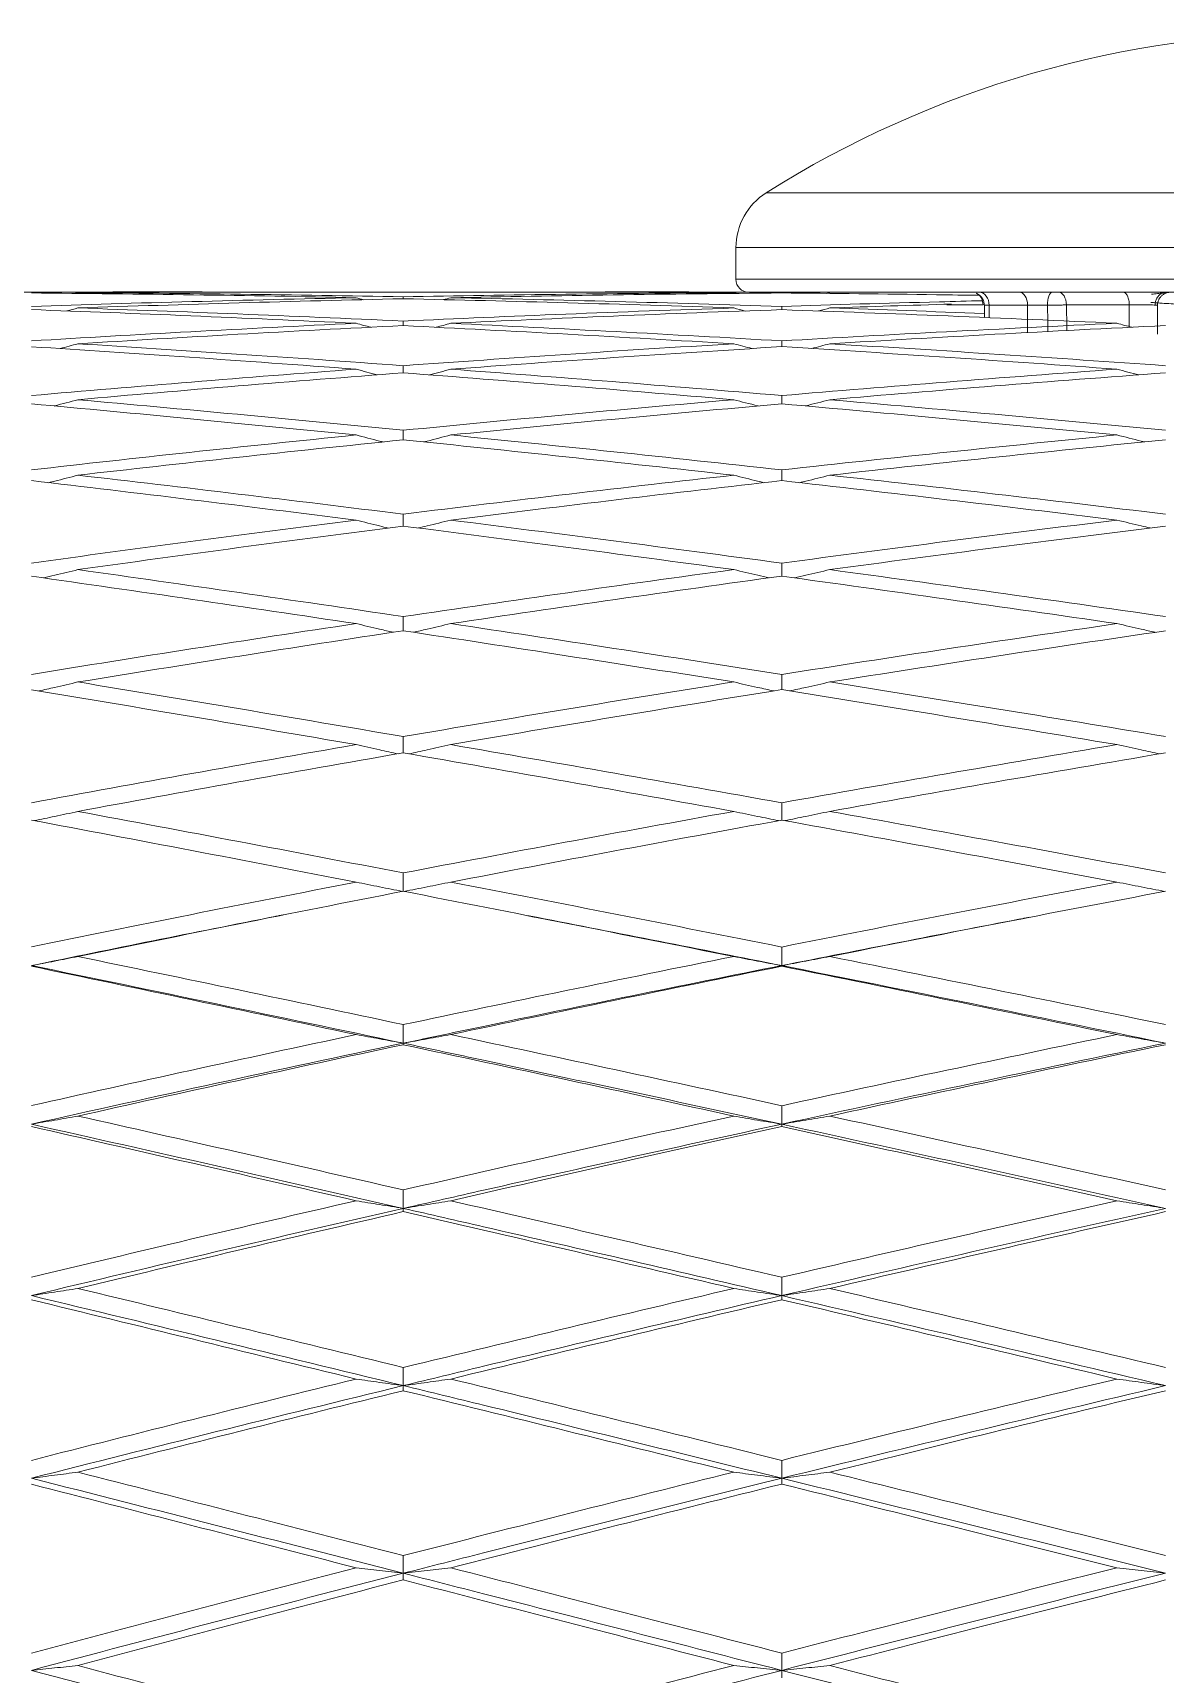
# Model space of a CAD drawing. Extents: x 4138 to 4928, y 0 to 579.
# Drawn here: x 4624.04 to 4632.77, y 207.39 to 220.04 of the extents above; entities that cross this region are included whole.
import ezdxf

# ---------------------------------------------------------------- set-up
doc = ezdxf.new("R2010")
doc.units = 0
doc.header["$LTSCALE"] = 10
doc.header["$MEASUREMENT"] = 0
doc.layers.add('1', color=7, linetype='CONTINUOUS')

msp = doc.modelspace()

# ---------------------------------------------------------------- linework, layer by layer
at = {"layer": '1', "color": 7, "linetype": 'Continuous', "lineweight": 13}
for p, q in [((4633.928, 218.806), (4629.691, 218.806)), ((4633.926, 218.383), (4629.458, 218.383)), ((4629.458, 218.139), (4633.937, 218.139)), ((4631.363, 217.942), (4631.084, 217.942)), ((4631.373, 217.939), (4631.41, 217.939)), ((4631.41, 217.939), (4631.706, 217.939)), ((4631.706, 217.939), (4631.86, 217.939))]:
    msp.add_line(p, q, dxfattribs=at)
at = {"layer": '1', "color": 7, "linetype": 'Continuous', "lineweight": 18}
for p, q in [((4629.458, 218.383), (4629.458, 218.139)), ((4625.066, 218.041), (4622.995, 218.041)), ((4628.006, 218.041), (4625.79, 218.041)), ((4629.536, 218.041), (4628.741, 218.041)), ((4633.937, 218.039), (4629.558, 218.039)), ((4629.811, 218.034), (4629.811, 218.039)), ((4631.373, 217.939), (4631.373, 217.844))]:
    msp.add_line(p, q, dxfattribs=at)
for centre, radius, start, end in [((4633.958, 212.039), 8, 90, 122.231), ((4629.958, 218.383), 0.5, 122.2309, 180), ((4629.558, 218.139), 0.1, 180, 270)]:
    msp.add_arc(centre, radius, start, end, dxfattribs=at)
for centre, major_axis, ratio, start_param, end_param in [((4631.283, 217.939), (0, 0.1), 0.799112, 4.738498, 5.799862), ((4631.896, 217.939), (0, -0.1), 0.364402, 3.141556, 4.712389), ((4631.945, 217.939), (0, 0.1), 0.601299, 4.738568, 6.283184)]:
    msp.add_ellipse(centre, major_axis=major_axis, ratio=ratio, start_param=start_param, end_param=end_param, dxfattribs=at)
at = {"layer": '1', "color": 7, "linetype": 'Continuous', "lineweight": 13}
for centre, major_axis, ratio, start_param, end_param in [((4631.335, 217.939), (0, -0.1), 0.749103, 1.570796, 3.141593), ((4631.64, 217.939), (0, 0.1), 0.662578, 4.712389, 6.283151)]:
    msp.add_ellipse(centre, major_axis=major_axis, ratio=ratio, start_param=start_param, end_param=end_param, dxfattribs=at)
at = {"layer": '1', "color": 7, "linetype": 'Continuous', "lineweight": 18}
for points, knots in [([(4624.027, 218.039), (4624.445, 218.041), (4624.918, 218.042), (4625.391, 218.041), (4625.446, 218.041)], [0, 0, 0, 0, 0.882783, 1, 1, 1, 1]), ([(4625.791, 218.041), (4625.74, 218.041), (4625.27, 218.041), (4624.802, 218.039), (4624.386, 218.036)], [0, 0, 0, 0, 0.108982, 1, 1, 1, 1]), ([(4629.441, 218.036), (4629.008, 218.039), (4628.529, 218.041), (4628.055, 218.041), (4628.006, 218.041)], [0, 0, 0, 0, 0.895205, 1, 1, 1, 1]), ([(4628.351, 218.041), (4628.404, 218.041), (4628.8, 218.042), (4629.202, 218.041), (4629.556, 218.04)], [0, 0, 0, 0, 0.135145, 1, 1, 1, 1]), ([(4631.335, 218.016), (4631.224, 218.017), (4630.711, 218.025), (4630.205, 218.03), (4629.811, 218.034)], [0, 0, 0, 0, 0.215725, 1, 1, 1, 1]), ([(4631.309, 218.032), (4631.318, 218.028), (4631.336, 218.018), (4631.357, 217.995), (4631.37, 217.968), (4631.372, 217.948), (4631.373, 217.939)], [0, 0, 0, 0, 0.25543, 0.514766, 0.766246, 1, 1, 1, 1]), ([(4632.661, 218.024), (4632.678, 218.026), (4632.709, 218.029), (4632.748, 218.033), (4632.777, 218.035), (4632.787, 218.037), (4632.789, 218.037)], [0, 0, 0, 0, 0.235974, 0.481236, 0.735879, 1, 1, 1, 1]), ([(4632.689, 217.939), (4632.689, 217.949), (4632.691, 217.968), (4632.702, 217.996), (4632.721, 218.019), (4632.736, 218.029), (4632.745, 218.033)], [0, 0, 0, 0, 0.233252, 0.484788, 0.744458, 1, 1, 1, 1]), ([(4629.811, 217.93), (4630.21, 217.943), (4630.724, 217.958), (4631.246, 217.971), (4631.357, 217.974)], [0, 0, 0, 0, 0.788896, 1, 1, 1, 1]), ([(4631.392, 217.94), (4631.393, 217.94), (4631.393, 217.94), (4631.387, 217.939), (4631.383, 217.939)], [0, 0, 0, 0, 0.467361, 1, 1, 1, 1]), ([(4634.856, 217.935), (4634.755, 217.93), (4634.651, 217.925), (4634.44, 217.918), (4634.331, 217.915), (4634.193, 217.913), (4634.165, 217.912), (4634.11, 217.912), (4634.026, 217.911), (4633.944, 217.911), (4633.778, 217.912), (4633.668, 217.913), (4633.532, 217.916), (4633.504, 217.917), (4633.45, 217.919), (4633.369, 217.921), (4633.29, 217.924), (4633.134, 217.931), (4633.034, 217.936), (4632.913, 217.943), (4632.889, 217.945), (4632.841, 217.948), (4632.818, 217.95), (4632.748, 217.954), (4632.703, 217.958), (4632.659, 217.961), (4632.658, 217.961), (4632.657, 217.961)], [0, 0, 0, 0, 0.142664, 0.142664, 0.285327, 0.285327, 0.320993, 0.320993, 0.356659, 0.427991, 0.427991, 0.570654, 0.570654, 0.60632, 0.60632, 0.641986, 0.713318, 0.713318, 0.855981, 0.855981, 0.891647, 0.891647, 0.927313, 0.927313, 0.998645, 0.998645, 1, 1, 1, 1]), ([(4629.811, 217.179), (4629.811, 217.179), (4629.811, 217.2), (4629.811, 217.222), (4629.811, 217.243)], [0, 0, 0, 0, 0.008713, 1, 1, 1, 1]), ([(4624.386, 217.211), (4624.326, 217.195), (4624.265, 217.179), (4624.204, 217.163), (4624.203, 217.162)], [0, 0, 0, 0, 0.97973, 1, 1, 1, 1]), ([(4629.441, 217.211), (4629.502, 217.195), (4629.565, 217.179), (4629.629, 217.163), (4629.63, 217.162)], [0, 0, 0, 0, 0.976027, 1, 1, 1, 1]), ([(4629.993, 217.162), (4629.994, 217.163), (4630.057, 217.179), (4630.12, 217.195), (4630.182, 217.211)], [0, 0, 0, 0, 0.021108, 1, 1, 1, 1]), ([(4626.53, 216.939), (4626.59, 216.923), (4626.659, 216.905), (4626.729, 216.887), (4626.738, 216.885)], [0, 0, 0, 0, 0.87396, 1, 1, 1, 1]), ([(4626.894, 216.902), (4626.894, 216.904), (4626.894, 216.929), (4626.894, 216.953), (4626.894, 216.975)], [0, 0, 0, 0, 0.115752, 1, 1, 1, 1]), ([(4627.051, 216.885), (4627.06, 216.887), (4627.13, 216.905), (4627.199, 216.923), (4627.26, 216.939)], [0, 0, 0, 0, 0.124151, 1, 1, 1, 1]), ([(4632.395, 216.939), (4632.458, 216.923), (4632.529, 216.905), (4632.6, 216.887), (4632.609, 216.885)], [0, 0, 0, 0, 0.875681, 1, 1, 1, 1]), ([(4624.161, 216.571), (4624.176, 216.575), (4624.251, 216.594), (4624.326, 216.614), (4624.386, 216.629)], [0, 0, 0, 0, 0.20289, 1, 1, 1, 1]), ([(4629.441, 216.629), (4629.502, 216.614), (4629.58, 216.594), (4629.657, 216.575), (4629.673, 216.571)], [0, 0, 0, 0, 0.795764, 1, 1, 1, 1]), ([(4629.811, 216.587), (4629.811, 216.593), (4629.811, 216.62), (4629.811, 216.648), (4629.811, 216.67)], [0, 0, 0, 0, 0.197255, 1, 1, 1, 1]), ([(4629.949, 216.571), (4629.965, 216.575), (4630.043, 216.594), (4630.12, 216.614), (4630.182, 216.629)], [0, 0, 0, 0, 0.203129, 1, 1, 1, 1]), ([(4626.53, 216.283), (4626.59, 216.268), (4626.673, 216.247), (4626.756, 216.227), (4626.778, 216.221)], [0, 0, 0, 0, 0.73133, 1, 1, 1, 1]), ([(4626.894, 216.237), (4626.894, 216.245), (4626.894, 216.275), (4626.894, 216.306), (4626.894, 216.328)], [0, 0, 0, 0, 0.263433, 1, 1, 1, 1]), ([(4627.01, 216.222), (4627.033, 216.227), (4627.116, 216.247), (4627.199, 216.268), (4627.26, 216.283)], [0, 0, 0, 0, 0.267634, 1, 1, 1, 1]), ([(4632.395, 216.283), (4632.458, 216.268), (4632.543, 216.247), (4632.628, 216.227), (4632.651, 216.222)], [0, 0, 0, 0, 0.732467, 1, 1, 1, 1]), ([(4624.122, 215.837), (4624.15, 215.844), (4624.238, 215.865), (4624.326, 215.886), (4624.386, 215.901)], [0, 0, 0, 0, 0.320017, 1, 1, 1, 1]), ([(4629.441, 215.901), (4629.502, 215.887), (4629.593, 215.865), (4629.684, 215.844), (4629.713, 215.837)], [0, 0, 0, 0, 0.679419, 1, 1, 1, 1]), ([(4629.811, 215.851), (4629.811, 215.861), (4629.811, 215.895), (4629.811, 215.928), (4629.811, 215.951)], [0, 0, 0, 0, 0.316923, 1, 1, 1, 1]), ([(4629.909, 215.837), (4629.939, 215.844), (4630.03, 215.865), (4630.12, 215.887), (4630.182, 215.901)], [0, 0, 0, 0, 0.319901, 1, 1, 1, 1]), ([(4626.53, 215.485), (4626.59, 215.471), (4626.686, 215.448), (4626.781, 215.426), (4626.817, 215.418)], [0, 0, 0, 0, 0.634657, 1, 1, 1, 1]), ([(4626.894, 215.43), (4626.894, 215.443), (4626.894, 215.479), (4626.894, 215.516), (4626.894, 215.539)], [0, 0, 0, 0, 0.362764, 1, 1, 1, 1]), ([(4626.972, 215.418), (4627.007, 215.426), (4627.103, 215.448), (4627.199, 215.471), (4627.26, 215.485)], [0, 0, 0, 0, 0.36479, 1, 1, 1, 1]), ([(4632.395, 215.485), (4632.458, 215.471), (4632.556, 215.448), (4632.654, 215.426), (4632.69, 215.418)], [0, 0, 0, 0, 0.635513, 1, 1, 1, 1]), ([(4629.811, 214.976), (4629.811, 214.991), (4629.811, 215.03), (4629.811, 215.07), (4629.811, 215.093)], [0, 0, 0, 0, 0.401144, 1, 1, 1, 1]), ([(4624.085, 214.966), (4624.125, 214.975), (4624.226, 214.998), (4624.326, 215.021), (4624.386, 215.035)], [0, 0, 0, 0, 0.402851, 1, 1, 1, 1]), ([(4629.441, 215.035), (4629.502, 215.021), (4629.605, 214.998), (4629.709, 214.975), (4629.751, 214.966)], [0, 0, 0, 0, 0.597137, 1, 1, 1, 1]), ([(4630.182, 215.035), (4630.12, 215.021), (4630.017, 214.998), (4629.913, 214.975), (4629.872, 214.966)], [0, 0, 0, 0, 0.59755, 1, 1, 1, 1]), ([(4626.894, 214.489), (4626.894, 214.507), (4626.894, 214.549), (4626.894, 214.591), (4626.894, 214.614)], [0, 0, 0, 0, 0.435256, 1, 1, 1, 1]), ([(4626.53, 214.552), (4626.59, 214.538), (4626.698, 214.515), (4626.806, 214.491), (4626.853, 214.481)], [0, 0, 0, 0, 0.563669, 1, 1, 1, 1]), ([(4627.26, 214.552), (4627.199, 214.538), (4627.091, 214.515), (4626.983, 214.491), (4626.936, 214.481)], [0, 0, 0, 0, 0.563966, 1, 1, 1, 1]), ([(4632.395, 214.552), (4632.458, 214.538), (4632.568, 214.515), (4632.679, 214.491), (4632.727, 214.481)], [0, 0, 0, 0, 0.564363, 1, 1, 1, 1]), ([(4629.811, 213.97), (4629.811, 213.991), (4629.811, 214.035), (4629.811, 214.08), (4629.811, 214.104)], [0, 0, 0, 0, 0.464613, 1, 1, 1, 1]), ([(4624.05, 213.966), (4624.102, 213.977), (4624.214, 214), (4624.326, 214.024), (4624.386, 214.037)], [0, 0, 0, 0, 0.465562, 1, 1, 1, 1]), ([(4629.441, 214.037), (4629.502, 214.024), (4629.617, 214.001), (4629.733, 213.977), (4629.787, 213.966)], [0, 0, 0, 0, 0.534849, 1, 1, 1, 1]), ([(4630.182, 214.037), (4630.12, 214.025), (4630.005, 214.001), (4629.889, 213.977), (4629.835, 213.966)], [0, 0, 0, 0, 0.534992, 1, 1, 1, 1]), ([(4626.53, 213.492), (4626.59, 213.48), (4626.709, 213.456), (4626.829, 213.432), (4626.888, 213.42)], [0, 0, 0, 0, 0.508461, 1, 1, 1, 1]), ([(4626.9, 213.42), (4626.959, 213.432), (4627.079, 213.456), (4627.199, 213.48), (4627.26, 213.492)], [0, 0, 0, 0, 0.491498, 1, 1, 1, 1]), ([(4632.395, 213.492), (4632.458, 213.48), (4632.58, 213.456), (4632.703, 213.432), (4632.764, 213.421)], [0, 0, 0, 0, 0.509012, 1, 1, 1, 1]), ([(4629.811, 212.849), (4629.04, 212.695), (4628.066, 212.497), (4627.1, 212.294), (4626.894, 212.251)], [0, 0, 0, 0, 0.786882, 1, 1, 1, 1]), ([(4629.811, 211.626), (4629.04, 211.793), (4628.066, 212.002), (4627.1, 212.207), (4626.894, 212.251)], [0, 0, 0, 0, 0.786882, 1, 1, 1, 1]), ([(4629.811, 211.626), (4629.04, 211.459), (4628.066, 211.244), (4627.1, 211.024), (4626.894, 210.977)], [0, 0, 0, 0, 0.786882, 1, 1, 1, 1]), ([(4629.811, 210.305), (4629.04, 210.484), (4628.066, 210.709), (4627.1, 210.93), (4626.894, 210.977)], [0, 0, 0, 0, 0.786882, 1, 1, 1, 1]), ([(4629.811, 210.305), (4629.04, 210.126), (4628.066, 209.895), (4627.1, 209.661), (4626.894, 209.611)], [0, 0, 0, 0, 0.786882, 1, 1, 1, 1]), ([(4629.811, 208.897), (4629.04, 209.087), (4628.066, 209.326), (4627.1, 209.561), (4626.894, 209.611)], [0, 0, 0, 0, 0.786882, 1, 1, 1, 1]), ([(4629.811, 208.897), (4629.04, 208.707), (4628.066, 208.464), (4627.1, 208.217), (4626.894, 208.165)], [0, 0, 0, 0, 0.786882, 1, 1, 1, 1]), ([(4629.811, 207.416), (4629.04, 207.614), (4628.066, 207.865), (4627.1, 208.112), (4626.894, 208.165)], [0, 0, 0, 0, 0.786882, 1, 1, 1, 1]), ([(4629.811, 207.416), (4629.04, 207.217), (4628.066, 206.963), (4627.1, 206.707), (4626.894, 206.652)], [0, 0, 0, 0, 0.786882, 1, 1, 1, 1])]:
    msp.add_open_spline(points, degree=3, knots=knots, dxfattribs=at)
for points, degree in [([(4626.53, 217.997), (4626.112, 218.006), (4625.277, 218.02), (4624.443, 218.03), (4624.027, 218.034)], 3), ([(4624.027, 217.93), (4624.435, 217.944), (4625.26, 217.968), (4626.103, 217.988), (4626.53, 217.997)], 3), ([(4624.386, 218.036), (4624.378, 218.034), (4624.37, 218.032), (4624.362, 218.03)], 3), ([(4624.386, 218.036), (4624.804, 218.034), (4625.64, 218.025), (4626.476, 218.012), (4626.894, 218.004)], 3), ([(4626.53, 217.997), (4626.549, 217.992), (4626.568, 217.987), (4626.587, 217.981)], 3), ([(4626.894, 218.004), (4627.304, 218.012), (4628.138, 218.025), (4629.002, 218.034), (4629.441, 218.036)], 3), ([(4626.894, 217.989), (4626.894, 217.994), (4626.894, 217.999), (4626.894, 218.004)], 3), ([(4627.26, 217.997), (4627.241, 217.992), (4627.222, 217.987), (4627.203, 217.982)], 3), ([(4629.811, 218.034), (4629.37, 218.03), (4628.504, 218.02), (4627.669, 218.005), (4627.26, 217.997)], 3), ([(4627.26, 217.997), (4627.682, 217.989), (4628.529, 217.969), (4629.383, 217.944), (4629.811, 217.93)], 3), ([(4629.441, 218.036), (4629.449, 218.034), (4629.458, 218.032), (4629.466, 218.03)], 3), ([(4630.182, 218.036), (4630.174, 218.034), (4630.166, 218.032), (4630.158, 218.03)], 3), ([(4626.53, 217.8), (4626.097, 217.82), (4625.247, 217.859), (4624.428, 217.891), (4624.027, 217.905)], 3), ([(4624.386, 217.918), (4624.358, 217.91), (4624.329, 217.902), (4624.301, 217.895)], 3), ([(4626.894, 217.989), (4626.468, 217.98), (4625.624, 217.958), (4624.796, 217.932), (4624.386, 217.918)], 3), ([(4624.386, 217.918), (4624.79, 217.904), (4625.612, 217.873), (4626.462, 217.837), (4626.894, 217.817)], 3), ([(4629.441, 217.918), (4629.013, 217.933), (4628.16, 217.959), (4627.315, 217.98), (4626.894, 217.989)], 3), ([(4626.894, 217.817), (4627.305, 217.836), (4628.14, 217.872), (4629.003, 217.903), (4629.441, 217.918)], 3), ([(4629.811, 217.905), (4629.372, 217.89), (4628.508, 217.857), (4627.671, 217.819), (4627.26, 217.8)], 3), ([(4629.441, 217.918), (4629.47, 217.91), (4629.5, 217.902), (4629.529, 217.894)], 3), ([(4629.811, 217.905), (4629.811, 217.914), (4629.811, 217.922), (4629.811, 217.93)], 3), ([(4632.395, 217.8), (4631.958, 217.82), (4631.09, 217.858), (4630.235, 217.89), (4629.811, 217.905)], 3), ([(4630.182, 217.918), (4630.153, 217.91), (4630.124, 217.902), (4630.094, 217.895)], 3), ([(4631.119, 217.948), (4630.804, 217.938), (4630.491, 217.929), (4630.182, 217.918)], 3), ([(4630.182, 217.918), (4630.576, 217.905), (4630.973, 217.891), (4631.372, 217.875)], 3), ([(4631.86, 217.939), (4631.872, 217.939), (4631.897, 217.94), (4631.935, 217.94), (4631.972, 217.941), (4631.995, 217.941), (4632.005, 217.942)], 3), ([(4631.863, 217.735), (4631.862, 217.803), (4631.861, 217.871), (4631.86, 217.939)], 3), ([(4632.005, 217.942), (4632.007, 217.875), (4632.009, 217.809), (4632.01, 217.743)], 3), ([(4632.708, 217.717), (4632.708, 217.791), (4632.708, 217.865), (4632.708, 217.939)], 3), ([(4624.027, 217.664), (4624.429, 217.689), (4625.248, 217.736), (4626.097, 217.779), (4626.53, 217.8)], 3), ([(4626.894, 217.782), (4626.461, 217.761), (4625.61, 217.716), (4624.789, 217.667), (4624.386, 217.642)], 3), ([(4626.53, 217.8), (4626.568, 217.789), (4626.606, 217.779), (4626.644, 217.769)], 3), ([(4626.894, 217.782), (4626.894, 217.794), (4626.894, 217.805), (4626.894, 217.817)], 3), ([(4629.441, 217.642), (4629.012, 217.668), (4628.159, 217.717), (4627.314, 217.761), (4626.894, 217.782)], 3), ([(4627.26, 217.8), (4627.222, 217.789), (4627.184, 217.779), (4627.146, 217.769)], 3), ([(4627.26, 217.8), (4627.685, 217.779), (4628.535, 217.737), (4629.386, 217.689), (4629.811, 217.664)], 3), ([(4629.811, 217.664), (4630.227, 217.689), (4631.074, 217.736), (4631.95, 217.779), (4632.395, 217.8)], 3), ([(4632.77, 217.782), (4632.324, 217.761), (4631.447, 217.716), (4630.598, 217.667), (4630.182, 217.642)], 3), ([(4632.395, 217.8), (4632.434, 217.789), (4632.473, 217.779), (4632.513, 217.769)], 3), ([(4626.53, 217.446), (4626.091, 217.479), (4625.235, 217.54), (4624.422, 217.594), (4624.027, 217.619)], 3), ([(4624.386, 217.642), (4624.34, 217.63), (4624.294, 217.617), (4624.249, 217.605)], 3), ([(4624.386, 217.642), (4624.783, 217.617), (4625.598, 217.565), (4626.455, 217.505), (4626.894, 217.473)], 3), ([(4626.894, 217.473), (4627.304, 217.502), (4628.137, 217.561), (4629.001, 217.616), (4629.441, 217.642)], 3), ([(4629.811, 217.62), (4629.371, 217.592), (4628.506, 217.536), (4627.67, 217.476), (4627.26, 217.446)], 3), ([(4629.583, 217.605), (4629.535, 217.617), (4629.488, 217.63), (4629.441, 217.642)], 3), ([(4629.811, 217.664), (4629.811, 217.649), (4629.811, 217.634), (4629.811, 217.62)], 3), ([(4632.395, 217.446), (4631.969, 217.477), (4631.111, 217.537), (4630.246, 217.593), (4629.811, 217.62)], 3), ([(4630.182, 217.642), (4630.135, 217.63), (4630.088, 217.617), (4630.04, 217.605)], 3), ([(4630.182, 217.642), (4630.623, 217.616), (4631.496, 217.561), (4632.349, 217.502), (4632.77, 217.473)], 3), ([(4624.027, 217.243), (4624.433, 217.278), (4625.257, 217.348), (4626.102, 217.414), (4626.53, 217.446)], 3), ([(4626.894, 217.418), (4626.463, 217.385), (4625.613, 217.318), (4624.791, 217.247), (4624.386, 217.211)], 3), ([(4626.693, 217.402), (4626.639, 217.417), (4626.584, 217.431), (4626.53, 217.446)], 3), ([(4626.894, 217.473), (4626.894, 217.455), (4626.894, 217.436), (4626.894, 217.418)], 3), ([(4629.441, 217.211), (4628.997, 217.249), (4628.128, 217.322), (4627.299, 217.387), (4626.894, 217.418)], 3), ([(4627.26, 217.446), (4627.205, 217.431), (4627.151, 217.417), (4627.096, 217.402)], 3), ([(4627.26, 217.446), (4627.666, 217.416), (4628.498, 217.352), (4629.367, 217.28), (4629.811, 217.243)], 3), ([(4629.811, 217.243), (4630.227, 217.278), (4631.075, 217.347), (4631.95, 217.414), (4632.395, 217.446)], 3), ([(4632.77, 217.418), (4632.324, 217.385), (4631.447, 217.318), (4630.599, 217.247), (4630.182, 217.211)], 3), ([(4632.395, 217.446), (4632.451, 217.431), (4632.507, 217.417), (4632.564, 217.402)], 3), ([(4626.53, 216.939), (4626.096, 216.982), (4625.245, 217.066), (4624.427, 217.142), (4624.027, 217.179)], 3), ([(4624.386, 217.211), (4624.788, 217.175), (4625.607, 217.1), (4626.46, 217.018), (4626.894, 216.975)], 3), ([(4626.894, 216.975), (4627.301, 217.015), (4628.132, 217.095), (4628.999, 217.173), (4629.441, 217.211)], 3), ([(4629.811, 217.179), (4629.363, 217.139), (4628.491, 217.06), (4627.662, 216.979), (4627.26, 216.939)], 3), ([(4632.395, 216.939), (4631.948, 216.982), (4631.07, 217.066), (4630.225, 217.142), (4629.811, 217.179)], 3), ([(4630.182, 217.211), (4630.597, 217.175), (4631.445, 217.1), (4632.323, 217.018), (4632.77, 216.975)], 3), ([(4624.027, 216.67), (4624.422, 216.715), (4625.234, 216.805), (4626.09, 216.894), (4626.53, 216.939)], 3), ([(4626.894, 216.902), (4626.454, 216.856), (4625.595, 216.766), (4624.782, 216.674), (4624.386, 216.629)], 3), ([(4629.441, 216.629), (4629.003, 216.678), (4628.14, 216.772), (4627.305, 216.86), (4626.894, 216.902)], 3), ([(4627.26, 216.939), (4627.672, 216.897), (4628.509, 216.811), (4629.373, 216.718), (4629.811, 216.67)], 3), ([(4629.811, 216.67), (4630.247, 216.718), (4631.113, 216.81), (4631.97, 216.897), (4632.395, 216.939)], 3), ([(4632.77, 216.902), (4632.347, 216.86), (4631.492, 216.772), (4630.621, 216.678), (4630.182, 216.629)], 3), ([(4624.386, 216.629), (4624.791, 216.582), (4625.615, 216.486), (4626.463, 216.382), (4626.894, 216.328)], 3), ([(4626.894, 216.328), (4627.322, 216.382), (4628.175, 216.485), (4629.02, 216.582), (4629.441, 216.629)], 3), ([(4630.182, 216.629), (4630.601, 216.582), (4631.451, 216.486), (4632.326, 216.382), (4632.77, 216.328)], 3), ([(4626.53, 216.283), (4626.099, 216.337), (4625.251, 216.442), (4624.43, 216.54), (4624.027, 216.587)], 3), ([(4629.811, 216.587), (4629.399, 216.541), (4628.561, 216.443), (4627.698, 216.338), (4627.26, 216.283)], 3), ([(4632.395, 216.283), (4631.952, 216.337), (4631.077, 216.442), (4630.229, 216.54), (4629.811, 216.587)], 3), ([(4624.027, 215.951), (4624.427, 216.007), (4625.245, 216.118), (4626.096, 216.228), (4626.53, 216.283)], 3), ([(4626.894, 216.237), (4626.465, 216.182), (4625.617, 216.071), (4624.793, 215.958), (4624.386, 215.901)], 3), ([(4629.441, 215.901), (4629.002, 215.961), (4628.139, 216.076), (4627.304, 216.184), (4626.894, 216.237)], 3), ([(4627.26, 216.283), (4627.671, 216.231), (4628.508, 216.124), (4629.372, 216.01), (4629.811, 215.951)], 3), ([(4629.811, 215.951), (4630.232, 216.008), (4631.083, 216.12), (4631.955, 216.229), (4632.395, 216.283)], 3), ([(4632.77, 216.237), (4632.33, 216.182), (4631.458, 216.072), (4630.604, 215.958), (4630.182, 215.901)], 3), ([(4626.53, 215.485), (4626.106, 215.548), (4625.265, 215.673), (4624.438, 215.792), (4624.027, 215.85)], 3), ([(4624.386, 215.901), (4624.798, 215.843), (4625.628, 215.725), (4626.47, 215.602), (4626.894, 215.539)], 3), ([(4626.894, 215.539), (4627.315, 215.602), (4628.16, 215.724), (4629.013, 215.843), (4629.441, 215.901)], 3), ([(4629.811, 215.851), (4629.382, 215.792), (4628.527, 215.672), (4627.681, 215.548), (4627.26, 215.485)], 3), ([(4632.395, 215.485), (4631.952, 215.549), (4631.077, 215.675), (4630.229, 215.793), (4629.811, 215.851)], 3), ([(4630.182, 215.901), (4630.601, 215.844), (4631.452, 215.727), (4632.327, 215.603), (4632.77, 215.539)], 3), ([(4624.027, 215.093), (4624.44, 215.161), (4625.27, 215.293), (4626.108, 215.422), (4626.53, 215.485)], 3), ([(4627.26, 215.485), (4627.672, 215.423), (4628.511, 215.296), (4629.373, 215.162), (4629.811, 215.093)], 3), ([(4629.811, 215.093), (4630.231, 215.159), (4631.082, 215.291), (4631.954, 215.42), (4632.395, 215.485)], 3), ([(4626.894, 215.43), (4626.472, 215.366), (4625.632, 215.236), (4624.8, 215.102), (4624.386, 215.035)], 3), ([(4629.441, 215.035), (4629.005, 215.104), (4628.144, 215.239), (4627.307, 215.367), (4626.894, 215.43)], 3), ([(4632.77, 215.43), (4632.322, 215.364), (4631.443, 215.232), (4630.597, 215.1), (4630.182, 215.035)], 3), ([(4626.53, 214.552), (4626.111, 214.624), (4625.275, 214.767), (4624.442, 214.906), (4624.027, 214.975)], 3), ([(4624.386, 215.035), (4624.803, 214.966), (4625.638, 214.828), (4626.475, 214.686), (4626.894, 214.614)], 3), ([(4626.894, 214.614), (4627.309, 214.685), (4628.149, 214.826), (4629.007, 214.966), (4629.441, 215.035)], 3), ([(4629.811, 214.976), (4629.368, 214.905), (4628.499, 214.763), (4627.667, 214.622), (4627.26, 214.552)], 3), ([(4632.395, 214.552), (4631.949, 214.627), (4631.072, 214.772), (4630.226, 214.909), (4629.811, 214.976)], 3), ([(4630.182, 215.035), (4630.597, 214.969), (4631.444, 214.833), (4632.323, 214.689), (4632.77, 214.614)], 3), ([(4624.027, 214.104), (4624.435, 214.18), (4625.26, 214.33), (4626.104, 214.478), (4626.53, 214.552)], 3), ([(4626.894, 214.489), (4626.457, 214.413), (4625.602, 214.261), (4624.785, 214.112), (4624.386, 214.037)], 3), ([(4629.441, 214.037), (4629.01, 214.115), (4628.155, 214.268), (4627.312, 214.416), (4626.894, 214.489)], 3), ([(4627.26, 214.552), (4627.678, 214.48), (4628.522, 214.333), (4629.379, 214.181), (4629.811, 214.104)], 3), ([(4629.811, 214.104), (4630.226, 214.178), (4631.072, 214.327), (4631.949, 214.477), (4632.395, 214.552)], 3), ([(4632.77, 214.489), (4632.324, 214.413), (4631.446, 214.263), (4630.598, 214.112), (4630.182, 214.037)], 3), ([(4626.53, 213.492), (4626.102, 213.575), (4625.258, 213.738), (4624.434, 213.894), (4624.027, 213.97)], 3), ([(4624.386, 214.037), (4624.795, 213.961), (4625.622, 213.806), (4626.467, 213.645), (4626.894, 213.563)], 3), ([(4626.894, 213.563), (4627.302, 213.641), (4628.134, 213.799), (4629, 213.958), (4629.441, 214.037)], 3), ([(4629.811, 213.97), (4629.37, 213.89), (4628.503, 213.73), (4627.669, 213.571), (4627.26, 213.492)], 3), ([(4632.395, 213.492), (4631.955, 213.575), (4631.083, 213.738), (4630.232, 213.894), (4629.811, 213.97)], 3), ([(4630.182, 214.037), (4630.601, 213.962), (4631.453, 213.807), (4632.327, 213.645), (4632.77, 213.563)], 3), ([(4624.027, 212.993), (4624.427, 213.075), (4625.244, 213.241), (4626.095, 213.408), (4626.53, 213.492)], 3), ([(4626.894, 213.419), (4626.894, 213.443), (4626.894, 213.491), (4626.894, 213.539), (4626.894, 213.563)], 3), ([(4627.26, 213.492), (4627.689, 213.41), (4628.544, 213.243), (4629.39, 213.076), (4629.811, 212.992)], 3), ([(4629.811, 212.992), (4630.231, 213.076), (4631.082, 213.243), (4631.954, 213.409), (4632.395, 213.492)], 3), ([(4626.894, 213.422), (4626.459, 213.337), (4625.606, 213.168), (4624.787, 213.001), (4624.386, 212.919)], 3), ([(4629.441, 212.919), (4629.019, 213.003), (4628.173, 213.171), (4627.322, 213.338), (4626.894, 213.422)], 3), ([(4632.77, 213.422), (4632.328, 213.338), (4631.455, 213.171), (4630.603, 213.003), (4630.182, 212.919)], 3), ([(4625.911, 213.228), (4625.279, 213.104), (4624.651, 212.977), (4624.027, 212.849)], 3), ([(4625.971, 213.24), (4625.91, 213.228)], 1), ([(4627.922, 213.22), (4627.857, 213.233)], 1), ([(4629.811, 212.849), (4629.178, 212.975), (4628.548, 213.099), (4627.921, 213.221)], 3), ([(4631.65, 213.208), (4631.035, 213.09), (4630.422, 212.97), (4629.811, 212.849)], 3), ([(4631.721, 213.221), (4631.65, 213.207)], 1), ([(4629.811, 212.849), (4629.811, 212.873), (4629.811, 212.921), (4629.811, 212.968), (4629.811, 212.992)], 3), ([(4624.027, 212.849), (4624.086, 212.86), (4624.206, 212.883), (4624.326, 212.907), (4624.386, 212.919)], 3), ([(4626.894, 212.251), (4625.93, 212.454), (4624.974, 212.654), (4624.027, 212.849)], 3), ([(4626.53, 212.317), (4626.104, 212.407), (4625.262, 212.586), (4624.436, 212.759), (4624.027, 212.844)], 3), ([(4624.386, 212.919), (4624.795, 212.834), (4625.622, 212.662), (4626.467, 212.485), (4626.894, 212.394)], 3), ([(4626.894, 212.394), (4627.307, 212.481), (4628.143, 212.656), (4629.004, 212.831), (4629.441, 212.919)], 3), ([(4629.811, 212.844), (4629.374, 212.756), (4628.512, 212.58), (4627.673, 212.405), (4627.26, 212.317)], 3), ([(4629.441, 212.919), (4629.502, 212.907), (4629.625, 212.884), (4629.749, 212.86), (4629.811, 212.849)], 3), ([(4629.811, 212.849), (4629.873, 212.86), (4629.997, 212.884), (4630.12, 212.907), (4630.182, 212.919)], 3), ([(4629.811, 212.844), (4629.811, 212.845), (4629.811, 212.846), (4629.811, 212.848), (4629.811, 212.849)], 3), ([(4632.77, 212.251), (4631.778, 212.454), (4630.791, 212.654), (4629.811, 212.849)], 3), ([(4632.395, 212.317), (4631.982, 212.402), (4631.137, 212.576), (4630.259, 212.754), (4629.811, 212.844)], 3), ([(4630.182, 212.919), (4630.633, 212.829), (4631.515, 212.651), (4632.358, 212.479), (4632.77, 212.394)], 3), ([(4624.027, 211.77), (4624.427, 211.859), (4625.244, 212.041), (4626.096, 212.224), (4626.53, 212.317)], 3), ([(4626.53, 212.317), (4626.59, 212.306), (4626.711, 212.284), (4626.833, 212.262), (4626.894, 212.251)], 3), ([(4626.894, 212.251), (4626.894, 212.275), (4626.894, 212.322), (4626.894, 212.37), (4626.894, 212.394)], 3), ([(4626.894, 212.251), (4626.955, 212.262), (4627.077, 212.284), (4627.199, 212.306), (4627.26, 212.317)], 3), ([(4627.26, 212.317), (4627.684, 212.227), (4628.535, 212.045), (4629.385, 211.862), (4629.811, 211.769)], 3), ([(4629.811, 211.769), (4630.229, 211.86), (4631.078, 212.042), (4631.952, 212.225), (4632.395, 212.317)], 3), ([(4632.395, 212.317), (4632.458, 212.306), (4632.582, 212.284), (4632.707, 212.262), (4632.77, 212.251)], 3), ([(4626.894, 212.251), (4625.93, 212.047), (4624.974, 211.839), (4624.027, 211.626)], 3), ([(4626.894, 212.239), (4626.458, 212.146), (4625.604, 211.961), (4624.786, 211.779), (4624.386, 211.689)], 3), ([(4626.894, 212.239), (4626.894, 212.241), (4626.894, 212.245), (4626.894, 212.249), (4626.894, 212.251)], 3), ([(4629.441, 211.689), (4629.017, 211.782), (4628.168, 211.966), (4627.319, 212.148), (4626.894, 212.239)], 3), ([(4632.77, 212.251), (4631.778, 212.047), (4630.791, 211.839), (4629.811, 211.626)], 3), ([(4632.77, 212.239), (4632.326, 212.147), (4631.451, 211.963), (4630.6, 211.78), (4630.182, 211.689)], 3), ([(4624.027, 211.626), (4624.086, 211.637), (4624.206, 211.657), (4624.326, 211.678), (4624.386, 211.689)], 3), ([(4624.386, 211.689), (4624.785, 211.599), (4625.602, 211.415), (4626.457, 211.22), (4626.894, 211.12)], 3), ([(4626.894, 211.12), (4627.305, 211.214), (4628.14, 211.403), (4629.003, 211.593), (4629.441, 211.689)], 3), ([(4629.811, 211.626), (4629.749, 211.637), (4629.625, 211.657), (4629.502, 211.678), (4629.441, 211.689)], 3), ([(4629.811, 211.769), (4629.811, 211.746), (4629.811, 211.698), (4629.811, 211.65), (4629.811, 211.626)], 3), ([(4629.811, 211.626), (4629.873, 211.637), (4629.997, 211.658), (4630.12, 211.678), (4630.182, 211.689)], 3), ([(4630.182, 211.689), (4630.616, 211.594), (4631.482, 211.405), (4632.342, 211.215), (4632.77, 211.12)], 3), ([(4626.894, 210.977), (4625.93, 211.198), (4624.974, 211.414), (4624.027, 211.626)], 3), ([(4626.53, 211.036), (4626.093, 211.137), (4625.239, 211.332), (4624.424, 211.518), (4624.027, 211.608)], 3), ([(4629.811, 211.608), (4629.371, 211.512), (4628.505, 211.32), (4627.67, 211.13), (4627.26, 211.036)], 3), ([(4629.811, 211.608), (4629.811, 211.611), (4629.811, 211.617), (4629.811, 211.623), (4629.811, 211.626)], 3), ([(4632.77, 210.977), (4631.778, 211.198), (4630.791, 211.414), (4629.811, 211.626)], 3), ([(4632.395, 211.036), (4631.967, 211.132), (4631.107, 211.323), (4630.244, 211.513), (4629.811, 211.608)], 3), ([(4626.894, 210.977), (4626.894, 211.001), (4626.894, 211.048), (4626.894, 211.096), (4626.894, 211.12)], 3), ([(4624.027, 210.446), (4624.427, 210.543), (4625.245, 210.738), (4626.096, 210.936), (4626.53, 211.036)], 3), ([(4626.894, 210.977), (4625.93, 210.757), (4624.974, 210.533), (4624.027, 210.305)], 3), ([(4626.894, 210.952), (4626.456, 210.851), (4625.6, 210.651), (4624.784, 210.456), (4624.386, 210.36)], 3), ([(4626.53, 211.036), (4626.59, 211.026), (4626.711, 211.007), (4626.833, 210.987), (4626.894, 210.977)], 3), ([(4626.894, 210.977), (4626.955, 210.987), (4627.077, 211.007), (4627.199, 211.026), (4627.26, 211.036)], 3), ([(4626.894, 210.952), (4626.894, 210.956), (4626.894, 210.965), (4626.894, 210.973), (4626.894, 210.977)], 3), ([(4629.441, 210.36), (4629, 210.463), (4628.135, 210.665), (4627.302, 210.858), (4626.894, 210.952)], 3), ([(4627.26, 211.036), (4627.669, 210.942), (4628.504, 210.75), (4629.37, 210.549), (4629.811, 210.446)], 3), ([(4629.811, 210.446), (4630.245, 210.547), (4631.11, 210.747), (4631.968, 210.941), (4632.395, 211.036)], 3), ([(4632.77, 210.977), (4631.778, 210.757), (4630.791, 210.533), (4629.811, 210.305)], 3), ([(4632.77, 210.952), (4632.338, 210.855), (4631.474, 210.659), (4630.612, 210.46), (4630.182, 210.36)], 3), ([(4632.77, 210.977), (4632.707, 210.987), (4632.582, 211.007), (4632.458, 211.026), (4632.395, 211.036)], 3), ([(4629.811, 210.305), (4629.811, 210.328), (4629.811, 210.376), (4629.811, 210.423), (4629.811, 210.446)], 3), ([(4624.027, 210.305), (4624.086, 210.314), (4624.206, 210.332), (4624.326, 210.351), (4624.386, 210.36)], 3), ([(4626.894, 209.611), (4625.93, 209.846), (4624.974, 210.077), (4624.027, 210.305)], 3), ([(4624.386, 210.36), (4624.797, 210.261), (4625.626, 210.06), (4626.469, 209.855), (4626.894, 209.751)], 3), ([(4626.894, 209.751), (4627.323, 209.855), (4628.176, 210.061), (4629.021, 210.261), (4629.441, 210.36)], 3), ([(4629.441, 210.36), (4629.502, 210.351), (4629.625, 210.332), (4629.749, 210.314), (4629.811, 210.305)], 3), ([(4629.811, 210.305), (4629.873, 210.314), (4629.997, 210.332), (4630.12, 210.351), (4630.182, 210.36)], 3), ([(4629.811, 210.273), (4629.811, 210.278), (4629.811, 210.289), (4629.811, 210.3), (4629.811, 210.305)], 3), ([(4632.77, 209.611), (4631.778, 209.846), (4630.791, 210.077), (4629.811, 210.305)], 3), ([(4630.182, 210.36), (4630.6, 210.262), (4631.45, 210.063), (4632.326, 209.856), (4632.77, 209.751)], 3), ([(4626.53, 209.662), (4626.104, 209.766), (4625.261, 209.972), (4624.435, 210.173), (4624.027, 210.273)], 3), ([(4629.811, 210.273), (4629.388, 210.174), (4628.54, 209.973), (4627.687, 209.766), (4627.26, 209.662)], 3), ([(4632.395, 209.662), (4631.951, 209.768), (4631.076, 209.975), (4630.228, 210.175), (4629.811, 210.273)], 3), ([(4624.027, 209.035), (4624.441, 209.141), (4625.272, 209.351), (4626.11, 209.559), (4626.53, 209.662)], 3), ([(4626.53, 209.662), (4626.59, 209.653), (4626.711, 209.636), (4626.833, 209.619), (4626.894, 209.611)], 3), ([(4626.894, 209.751), (4626.894, 209.728), (4626.894, 209.681), (4626.894, 209.634), (4626.894, 209.611)], 3), ([(4626.894, 209.611), (4626.955, 209.619), (4627.077, 209.636), (4627.199, 209.653), (4627.26, 209.662)], 3), ([(4627.26, 209.662), (4627.675, 209.56), (4628.515, 209.354), (4629.376, 209.143), (4629.811, 209.035)], 3), ([(4629.811, 209.035), (4630.26, 209.146), (4631.14, 209.361), (4631.983, 209.564), (4632.395, 209.662)], 3), ([(4632.77, 209.611), (4632.707, 209.619), (4632.582, 209.636), (4632.458, 209.653), (4632.395, 209.662)], 3), ([(4626.894, 209.611), (4625.93, 209.376), (4624.974, 209.138), (4624.027, 208.897)], 3), ([(4626.894, 209.572), (4626.474, 209.469), (4625.635, 209.261), (4624.801, 209.05), (4624.386, 208.944)], 3), ([(4626.894, 209.611), (4626.894, 209.605), (4626.894, 209.592), (4626.894, 209.579), (4626.894, 209.572)], 3), ([(4629.441, 208.944), (4629.005, 209.052), (4628.145, 209.264), (4627.307, 209.471), (4626.894, 209.572)], 3), ([(4632.77, 209.611), (4631.778, 209.376), (4630.791, 209.138), (4629.811, 208.897)], 3), ([(4632.77, 209.572), (4632.362, 209.475), (4631.523, 209.273), (4630.636, 209.056), (4630.182, 208.944)], 3), ([(4629.811, 209.035), (4629.811, 209.012), (4629.811, 208.966), (4629.811, 208.92), (4629.811, 208.897)], 3), ([(4624.027, 208.897), (4624.086, 208.905), (4624.206, 208.92), (4624.326, 208.936), (4624.386, 208.944)], 3), ([(4626.894, 208.165), (4625.93, 208.412), (4624.974, 208.656), (4624.027, 208.897)], 3), ([(4624.386, 208.944), (4624.788, 208.841), (4625.609, 208.631), (4626.461, 208.412), (4626.894, 208.301)], 3), ([(4626.894, 208.301), (4627.333, 208.413), (4628.195, 208.633), (4629.03, 208.842), (4629.441, 208.944)], 3), ([(4629.441, 208.944), (4629.502, 208.936), (4629.625, 208.92), (4629.749, 208.905), (4629.811, 208.897)], 3), ([(4629.811, 208.897), (4629.873, 208.905), (4629.997, 208.92), (4630.12, 208.936), (4630.182, 208.944)], 3), ([(4629.811, 208.897), (4629.811, 208.89), (4629.811, 208.874), (4629.811, 208.859), (4629.811, 208.852)], 3), ([(4632.77, 208.165), (4631.778, 208.412), (4630.791, 208.656), (4629.811, 208.897)], 3), ([(4630.182, 208.944), (4630.603, 208.839), (4631.456, 208.628), (4632.329, 208.411), (4632.77, 208.301)], 3), ([(4626.53, 208.207), (4626.096, 208.319), (4625.245, 208.538), (4624.427, 208.749), (4624.027, 208.851)], 3), ([(4629.811, 208.852), (4629.392, 208.748), (4628.547, 208.536), (4627.691, 208.318), (4627.26, 208.207)], 3), ([(4632.395, 208.207), (4631.954, 208.318), (4631.081, 208.536), (4630.231, 208.748), (4629.811, 208.852)], 3), ([(4626.894, 208.165), (4626.894, 208.187), (4626.894, 208.233), (4626.894, 208.278), (4626.894, 208.301)], 3), ([(4624.027, 207.55), (4624.437, 207.659), (4625.265, 207.879), (4626.106, 208.098), (4626.53, 208.207)], 3), ([(4626.894, 208.165), (4625.93, 207.918), (4624.974, 207.668), (4624.027, 207.416)], 3), ([(4626.53, 208.207), (4626.59, 208.2), (4626.711, 208.186), (4626.833, 208.172), (4626.894, 208.165)], 3), ([(4626.894, 208.165), (4626.955, 208.172), (4627.077, 208.186), (4627.199, 208.2), (4627.26, 208.207)], 3), ([(4626.894, 208.113), (4626.894, 208.121), (4626.894, 208.139), (4626.894, 208.156), (4626.894, 208.165)], 3), ([(4627.26, 208.207), (4627.67, 208.101), (4628.505, 207.886), (4629.371, 207.663), (4629.811, 207.549)], 3), ([(4629.811, 207.549), (4630.229, 207.657), (4631.077, 207.875), (4631.952, 208.096), (4632.395, 208.207)], 3), ([(4632.77, 208.165), (4631.778, 207.918), (4630.791, 207.668), (4629.811, 207.416)], 3), ([(4632.395, 208.207), (4632.458, 208.2), (4632.582, 208.186), (4632.707, 208.172), (4632.77, 208.165)], 3), ([(4626.894, 208.113), (4626.467, 208.003), (4625.622, 207.782), (4624.795, 207.563), (4624.386, 207.454)], 3), ([(4629.441, 207.454), (4629.001, 207.568), (4628.136, 207.792), (4627.303, 208.007), (4626.894, 208.113)], 3), ([(4632.77, 208.113), (4632.322, 208), (4631.443, 207.778), (4630.596, 207.561), (4630.182, 207.454)], 3), ([(4629.811, 207.549), (4629.811, 207.527), (4629.811, 207.483), (4629.811, 207.438), (4629.811, 207.416)], 3), ([(4624.386, 207.454), (4624.326, 207.447), (4624.206, 207.435), (4624.086, 207.422), (4624.027, 207.416)], 3), ([(4624.027, 207.416), (4624.974, 207.164), (4625.93, 206.909), (4626.894, 206.652)], 3), ([(4626.894, 206.783), (4626.46, 206.899), (4625.607, 207.127), (4624.788, 207.346), (4624.386, 207.454)], 3), ([(4626.894, 206.783), (4627.311, 206.894), (4628.152, 207.118), (4629.009, 207.342), (4629.441, 207.454)], 3), ([(4629.811, 207.416), (4629.749, 207.422), (4629.625, 207.435), (4629.502, 207.447), (4629.441, 207.454)], 3), ([(4629.811, 207.416), (4629.873, 207.422), (4629.997, 207.435), (4630.12, 207.447), (4630.182, 207.454)], 3), ([(4629.811, 207.358), (4629.811, 207.367), (4629.811, 207.387), (4629.811, 207.406), (4629.811, 207.416)], 3), ([(4632.77, 206.652), (4631.778, 206.909), (4630.791, 207.164), (4629.811, 207.416)], 3), ([(4630.182, 207.454), (4630.6, 207.346), (4631.449, 207.126), (4632.325, 206.898), (4632.77, 206.783)], 3)]:
    msp.add_open_spline(points, degree=degree, dxfattribs=at)
at = {"layer": '1', "color": 7, "linetype": 'Continuous', "lineweight": 13}
for points, knots in [([(4632.445, 218.039), (4632.45, 218.039), (4632.456, 218.037), (4632.467, 218.027), (4632.472, 218.02), (4632.481, 218.001), (4632.484, 217.989), (4632.489, 217.965), (4632.49, 217.953), (4632.49, 217.942)], [0, 0, 0, 0, 0.25, 0.25, 0.5, 0.5, 0.75, 0.75, 1, 1, 1, 1]), ([(4632.49, 217.942), (4632.494, 217.942), (4632.511, 217.942), (4632.543, 217.942), (4632.584, 217.942), (4632.622, 217.942), (4632.656, 217.941), (4632.683, 217.941), (4632.701, 217.94), (4632.707, 217.939), (4632.708, 217.939), (4632.708, 217.939)], [0, 0, 0, 0, 0.050296, 0.182252, 0.313696, 0.445123, 0.576499, 0.70799, 0.839523, 0.971464, 1, 1, 1, 1])]:
    msp.add_open_spline(points, degree=3, knots=knots, dxfattribs=at)
at = {"layer": '1', "color": 7, "linetype": 'Continuous', "lineweight": 18}
msp.add_rational_spline([(4632.708, 217.939), (4632.708, 218.039), (4632.808, 218.039)], [1, 0.707116165644, 1], degree=2, dxfattribs=at)
at = {"layer": '1', "color": 7, "linetype": 'Continuous', "lineweight": 13}
for points, degree in [([(4631.41, 217.842), (4631.41, 217.939)], 1), ([(4631.706, 217.727), (4631.706, 217.939)], 1), ([(4632.49, 217.768), (4632.49, 217.826), (4632.49, 217.884), (4632.49, 217.942)], 3)]:
    msp.add_open_spline(points, degree=degree, dxfattribs=at)
msp.add_rational_spline([(4632.49, 217.942), (4632.234, 217.942), (4632.005, 217.942)], [1, 0.996123325428, 1], degree=2, dxfattribs=at)

doc.saveas('drawing.dxf')
